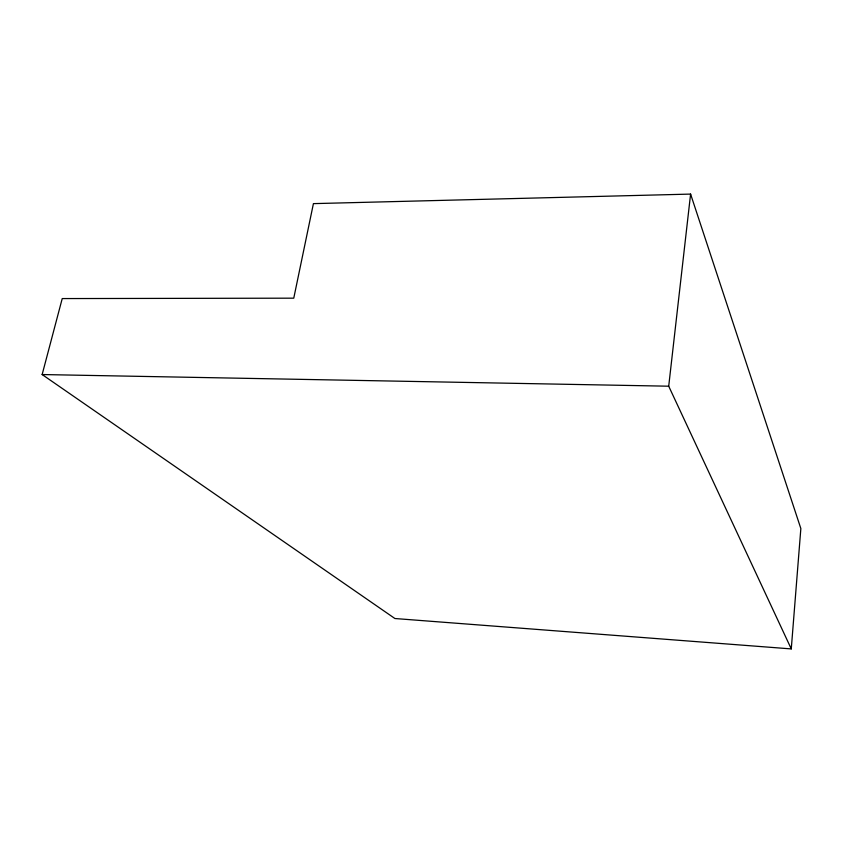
<?xml version="1.0" encoding="UTF-8"?>
<svg xmlns="http://www.w3.org/2000/svg" width="843" height="843" viewBox="0 0 843 843"><rect width="100%" height="100%" fill="white"/><g stroke="black" fill="none" stroke-linecap="round" stroke-linejoin="round"><path stroke-width="1.26" d="M791.271 648.91L800.85 528.561L690.596 194.09L313.417 203.627L293.764 298.169L62.234 298.57L42.15 374.545L394.914 618.52L791.271 648.91L668.71 386.199L690.596 194.09M42.15 374.545L668.71 386.199"/></g></svg>
